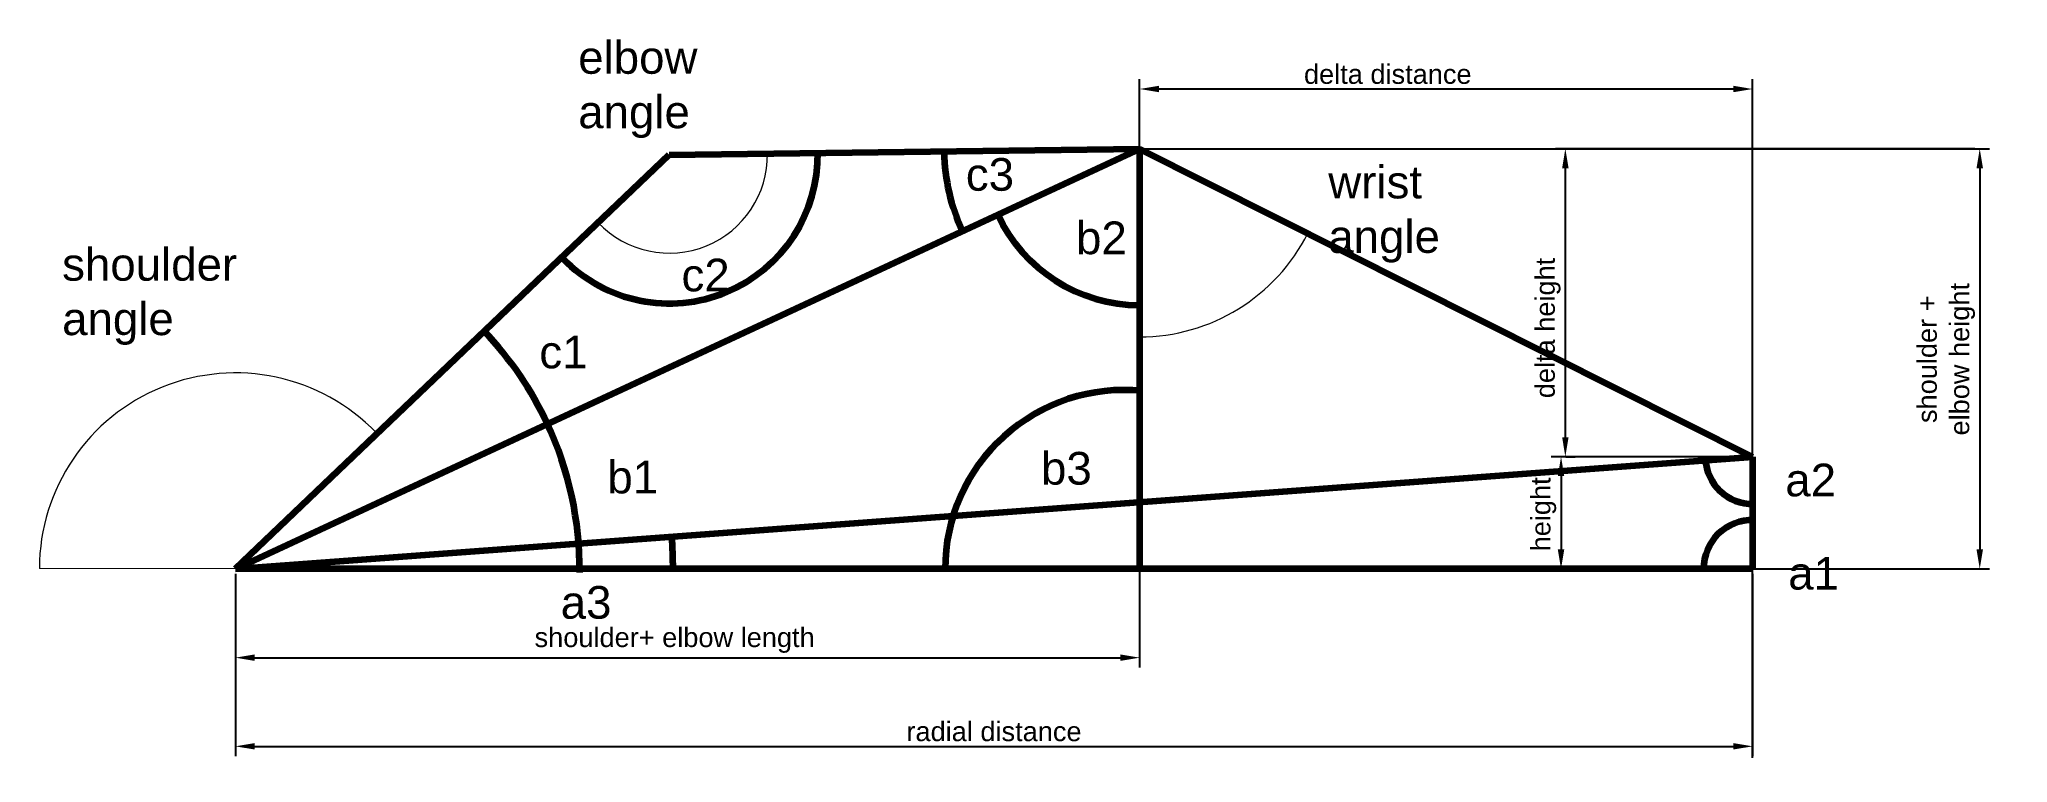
# Model space of a CAD drawing. Header units: millimetres. Extents: x -25 to 228, y -25 to 68.
import ezdxf

# ---------------------------------------------------------------- set-up
doc = ezdxf.new("R2010")
doc.units = ezdxf.units.MM
doc.layers.get('0').update_dxf_attribs({"lineweight": 211})
for name, color, linetype, lineweight in [('angles', 1, 'Continuous', 0), ('Tri1', 4, 'Continuous', 211), ('Tri2', 2, 'Continuous', 211), ('Tri3', 3, 'Continuous', 211)]:
    doc.layers.add(name, color=color, linetype=linetype, lineweight=lineweight)
doc.styles.get("Standard").update_dxf_attribs({"font": 'Arial Regular.ttf'})
doc.dimstyles.new('ISO-25', dxfattribs={"dimtxt": 2.5, "dimasz": 2.5, "dimexe": 1.25, "dimexo": 0.625, "dimtad": 1, "dimtxsty": 'Standard', "dimcen": 2.5, "dimadec": 0, "dimazin": 0, "dimtfac": 1, "dimtmove": 0, "dimatfit": 3, "dimfxl": 1, "dimarcsym": 0})

# ---------------------------------------------------------------- blocks, each defined once
blk = doc.blocks.new('*D1')
at = {"color": 0, "lineweight": -2, "transparency": 16777216}
for p, q in [((194.45, 14.43), (169.2, 14.43)), ((170.45, 11.93), (170.45, 2.5)), ((194.45, 0), (169.2, 0))]:
    blk.add_line(p, q, dxfattribs=at)
at = {"color": 0, "transparency": 16777216}
for points in [[(170.03, 11.93), (170.86, 11.93), (170.45, 14.43)], [(170.03, 2.5), (170.86, 2.5), (170.45, 0)]]:
    blk.add_solid(points, dxfattribs=at)
at = {"layer": 'Defpoints', "color": 0, "transparency": 16777216}
for p in [(195.08, 14.43), (170.45, 0), (195.08, 0)]:
    blk.add_point(p, dxfattribs=at)
at = {"color": 0, "transparency": 16777216, "insert": (168.21, 7.01), "char_height": 2.5, "attachment_point": 5, "rotation": 90}
blk.add_mtext('height', dxfattribs=at)
blk = doc.blocks.new('*D2')
at = {"color": 0, "lineweight": -2, "transparency": 16777216}
for p, q in [((0, -0.62), (0, -24.07)), ((195.08, -0.63), (195.08, -24.07)), ((2.5, -22.82), (192.58, -22.82))]:
    blk.add_line(p, q, dxfattribs=at)
at = {"color": 0, "transparency": 16777216}
for points in [[(2.5, -22.4), (2.5, -23.23), (0, -22.82)], [(192.58, -22.4), (192.58, -23.23), (195.08, -22.82)]]:
    blk.add_solid(points, dxfattribs=at)
at = {"layer": 'Defpoints', "color": 0, "transparency": 16777216}
for p in [(0, 0), (195.08, 0), (195.08, -22.82)]:
    blk.add_point(p, dxfattribs=at)
at = {"color": 0, "transparency": 16777216, "insert": (97.54, -20.92), "char_height": 2.5, "attachment_point": 5}
blk.add_mtext('radial distance', dxfattribs=at)
blk = doc.blocks.new('*D3')
at = {"layer": 'Defpoints', "color": 0, "lineweight": -2, "transparency": 16777216}
for p, q in [((116.27, 53.41), (116.27, -12.67)), ((0, -0.62), (0, -12.67)), ((2.5, -11.42), (113.77, -11.42))]:
    blk.add_line(p, q, dxfattribs=at)
at = {"layer": 'Defpoints', "color": 0, "transparency": 16777216}
for p in [(116.27, 54.03), (0, 0), (116.27, -11.42)]:
    blk.add_point(p, dxfattribs=at)
for points in [[(2.5, -11), (2.5, -11.83), (0, -11.42)], [(113.77, -11), (113.77, -11.83), (116.27, -11.42)]]:
    blk.add_solid(points, dxfattribs=at)
at = {"layer": 'Defpoints', "color": 0, "transparency": 16777216, "insert": (56.48, -9.18), "char_height": 2.5, "attachment_point": 5}
blk.add_mtext('shoulder+ elbow length', dxfattribs=at)
blk = doc.blocks.new('*D4')
at = {"layer": 'Defpoints', "color": 0, "lineweight": -2, "transparency": 16777216}
for p, q in [((116.89, 54.03), (225.53, 54.03)), ((224.28, 51.53), (224.28, 2.5)), ((0.62, 0), (225.53, 0))]:
    blk.add_line(p, q, dxfattribs=at)
at = {"layer": 'Defpoints', "color": 0, "transparency": 16777216}
for p in [(116.27, 54.03), (0, 0), (224.28, 0)]:
    blk.add_point(p, dxfattribs=at)
for points in [[(223.87, 51.53), (224.7, 51.53), (224.28, 54.03)], [(223.87, 2.5), (224.7, 2.5), (224.28, 0)]]:
    blk.add_solid(points, dxfattribs=at)
at = {"layer": 'Defpoints', "color": 0, "transparency": 16777216, "insert": (219.97, 26.96), "char_height": 2.5, "attachment_point": 5, "rotation": 90}
blk.add_mtext('shoulder + \\Pelbow height', dxfattribs=at)
blk = doc.blocks.new('*D5')
at = {"layer": 'Defpoints', "color": 0, "lineweight": -2, "transparency": 16777216}
for p, q in [((116.27, 54.13), (116.27, 62.96)), ((192.58, 61.71), (118.77, 61.71)), ((195.08, -24.29), (195.08, 62.96))]:
    blk.add_line(p, q, dxfattribs=at)
at = {"layer": 'Defpoints', "color": 0, "transparency": 16777216}
for p in [(116.27, 61.71), (116.27, 53.51), (195.08, -24.92)]:
    blk.add_point(p, dxfattribs=at)
for points in [[(118.77, 62.13), (118.77, 61.3), (116.27, 61.71)], [(192.58, 62.13), (192.58, 61.3), (195.08, 61.71)]]:
    blk.add_solid(points, dxfattribs=at)
at = {"layer": 'Defpoints', "color": 0, "transparency": 16777216, "insert": (148.17, 63.61), "char_height": 2.5, "attachment_point": 5}
blk.add_mtext('delta distance', dxfattribs=at)
blk = doc.blocks.new('*D6')
at = {"layer": 'Defpoints', "color": 0, "lineweight": -2, "transparency": 16777216}
for p, q in [((223.66, 54.03), (169.75, 54.03)), ((171, 51.53), (171, 16.93)), ((171.07, 14.43), (172.25, 14.43))]:
    blk.add_line(p, q, dxfattribs=at)
at = {"layer": 'Defpoints', "color": 0, "transparency": 16777216}
for p in [(224.28, 54.03), (170.45, 14.43), (171, 14.43)]:
    blk.add_point(p, dxfattribs=at)
for points in [[(170.59, 51.53), (171.42, 51.53), (171, 54.03)], [(170.59, 16.93), (171.42, 16.93), (171, 14.43)]]:
    blk.add_solid(points, dxfattribs=at)
at = {"layer": 'Defpoints', "color": 0, "transparency": 16777216, "insert": (168.77, 30.98), "char_height": 2.5, "attachment_point": 5, "rotation": 90}
blk.add_mtext('delta height', dxfattribs=at)

msp = doc.modelspace()

# ---------------------------------------------------------------- linework, layer by layer
for p, q in [((0, 0), (55.792, 53.23)), ((55.792, 53.23), (116.267, 54.034)), ((116.267, 54.034), (195.075, 14.429))]:
    msp.add_line(p, q)
at = {"layer": 'angles'}
for p, q in [((116.267, 29.834), (116.267, 54.034)), ((0, 0), (-25.2, 0.063))]:
    msp.add_line(p, q, dxfattribs=at)
for centre, radius, start, end in [((55.792, 53.23), 12.625, 223.65374, 0.76132), ((116.267, 54.034), 24.2, 270, 333.31849), ((0, 0), 25.2, 44, 179.85677)]:
    msp.add_arc(centre, radius, start, end, dxfattribs=at)
at = {"layer": 'Tri1'}
for p, q in [((0, 0), (195.075, 14.429)), ((195.075, 14.429), (195.075, 0)), ((195.075, 0), (0, 0))]:
    msp.add_line(p, q, dxfattribs=at)
for centre, radius, start, end in [((195.075, 14.429), 6.078, 182.39315, 271.22518), ((195.075, 0), 6.294, 88.82633, 180.06858), ((0, 0), 56.278, 359.99997, 4.23037)]:
    msp.add_arc(centre, radius, start, end, dxfattribs=at)
at = {"layer": 'Tri2'}
for p, q in [((0, 0), (116.267, 54.034)), ((116.267, 53.509), (116.267, 0))]:
    msp.add_line(p, q, dxfattribs=at)
for centre, radius, start, end in [((116.267, 54.034), 20.109, 204.93128, 270), ((114.261, -0.007), 23.008, 84.27486, 179.98144), ((-0.431, -0.158), 44.706, 359.59253, 24.95729)]:
    msp.add_arc(centre, radius, start, end, dxfattribs=at)
at = {"layer": 'Tri3'}
for centre, radius, start, end in [((55.792, 53.23), 19.098, 224.31629, 1.08843), ((116.267, 54.034), 25.144, 181.00495, 204.93128), ((0, 0), 44.248, 24.92615, 43.6475)]:
    msp.add_arc(centre, radius, start, end, dxfattribs=at)

# ---------------------------------------------------------------- texts
at = {"layer": 'angles', "char_height": 4.2, "attachment_point": 1}
for s, width, insert in [('elbow\\Pangle', 9.149, (44.083, 67.874)), ('wrist\\Pangle', 9.59529, (140.522, 51.845)), ('shoulder\\Pangle', 14.28137, (-22.272, 41.266))]:
    msp.add_mtext_dynamic_manual_height_columns(s, width=width, gutter_width=12.5, heights=[0], dxfattribs=dict(at, insert=insert))
at = {"layer": 'Tri1', "char_height": 4.2, "attachment_point": 1}
for s, width, insert in [('a2', 6.91754, (199.285, 13.534)), ('a1', 8.03327, (199.66, 1.542)), ('a3', 7.81012, (41.833, -2.205))]:
    msp.add_mtext_dynamic_manual_height_columns(s, width=width, gutter_width=12.5, heights=[0], dxfattribs=dict(at, insert=insert))
at = {"layer": 'Tri2', "char_height": 4.2, "attachment_point": 1}
for s, width, insert in [('b2', 6.2481, (108.092, 44.673)), ('b3', 7.14068, (103.589, 15.04)), ('b1', 7.14068, (47.832, 13.909))]:
    msp.add_mtext_dynamic_manual_height_columns(s, width=width, gutter_width=12.5, heights=[0], dxfattribs=dict(at, insert=insert))
at = {"layer": 'Tri3', "char_height": 4.2, "attachment_point": 1}
for s, width, insert in [('c3', 6.64924, (93.92, 52.832)), ('c2', 6.04477, (57.361, 39.888)), ('c1', 5.89365, (39.081, 29.99))]:
    msp.add_mtext_dynamic_manual_height_columns(s, width=width, gutter_width=12.5, heights=[0], dxfattribs=dict(at, insert=insert))

# ---------------------------------------------------------------- dimensions: what is measured, and where the dimension line sits
dim = msp.add_linear_dim(base=(170.445, 0), p1=(195.075, 14.429), p2=(195.075, 0), angle=90, text='height', dimstyle='ISO-25')
dim.commit()
dim.dimension.update_dxf_attribs({"geometry": '*D1', "text_midpoint": (170.445, 7.012), "dimtype": 160})
dim = msp.add_linear_dim(base=(195.075, -22.817), p1=(0, 0), p2=(195.075, 0), text='radial distance', dimstyle='ISO-25')
dim.commit()
dim.dimension.update_dxf_attribs({"geometry": '*D2', "text_midpoint": (97.538, -20.925)})
at = {"layer": 'Defpoints'}
for base, p1, p2, text, picture, middle in [((116.267, 61.713), (195.075, -24.917), (116.267, 53.509), 'delta distance', '*D5', (148.17, 61.713)), ((116.267, -11.418), (0, 0), (116.267, 54.034), 'shoulder+ elbow length', '*D3', (56.475, -11.418))]:
    dim = msp.add_linear_dim(base=base, p1=p1, p2=p2, text=text, dimstyle='ISO-25', dxfattribs=at)
    dim.commit()
    dim.dimension.update_dxf_attribs({"geometry": picture, "text_midpoint": middle, "dimtype": 160})
for base, p1, p2, text, picture, middle in [((224.282, 0), (116.267, 54.034), (0, 0), 'shoulder + \\Pelbow height', '*D4', (224.282, 26.962)), ((171.002, 14.429), (224.282, 54.034), (170.445, 14.429), 'delta height', '*D6', (171.002, 30.978))]:
    dim = msp.add_linear_dim(base=base, p1=p1, p2=p2, angle=90, text=text, dimstyle='ISO-25', dxfattribs=at)
    dim.commit()
    dim.dimension.update_dxf_attribs({"geometry": picture, "text_midpoint": middle, "dimtype": 160})

doc.saveas('drawing.dxf')
